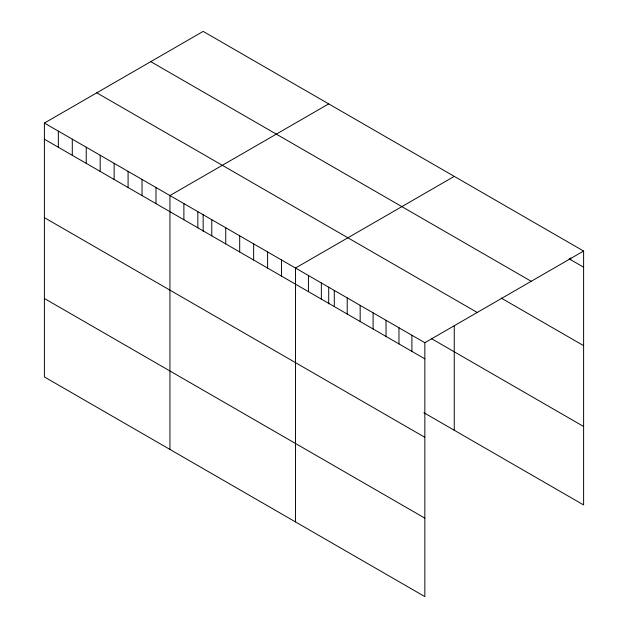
<?xml version="1.0" encoding="UTF-8"?>
<svg xmlns="http://www.w3.org/2000/svg" width="628" height="628" viewBox="0 0 628 628"><rect width="100%" height="100%" fill="white"/><g stroke="black" fill="none" stroke-linecap="round" stroke-linejoin="round"><path stroke-width="0.94" d="M44.392 123.064L424.842 342.715L424.842 596.6L44.392 376.949L44.392 123.064L203.158 31.4L583.608 251.051L583.608 504.936L423.892 412.722M328.711 103.887L169.937 195.551L169.937 449.436M454.256 176.374L295.49 268.038L295.49 521.915M424.842 342.715L583.608 251.051M569.054 258.791L583.608 267.19M150.767 61.646L531.217 281.305M501.144 298.041L583.608 345.651M96.783 92.818L477.233 312.469M431.279 338.531L583.608 426.483M44.392 139.204L424.842 358.855M44.392 217.657L424.842 437.316M44.392 298.496L424.842 518.147M570.671 257.825L570.671 259.725M454.256 325.814L454.256 430.251M411.905 335.25L411.905 351.39M398.968 327.777L398.968 343.924M386.032 320.311L386.032 336.451M373.103 312.846L373.103 328.986M360.166 305.373L360.166 321.512M347.229 297.908L347.229 314.047M334.292 290.442L334.292 306.582M328.711 287.161L328.711 303.834M321.355 282.969L321.355 299.109M308.426 275.504L308.426 291.643M281.54 259.984L281.54 276.124M267.591 251.93L267.591 268.07M253.641 243.876L253.641 260.016M239.692 235.822L239.692 251.961M225.735 227.768L225.735 243.907M211.785 219.714L211.785 235.853M203.158 214.674L203.158 231.347M197.836 211.66L197.836 227.799M183.886 203.605L183.886 219.745M155.987 187.497L155.987 203.637M142.038 179.443L142.038 195.583M128.088 171.389L128.088 187.529M114.139 163.335L114.139 179.475M100.19 155.281L100.19 171.42M86.24 147.227L86.24 163.366M72.291 139.173L72.291 155.312M58.341 131.119L58.341 147.258"/></g></svg>
